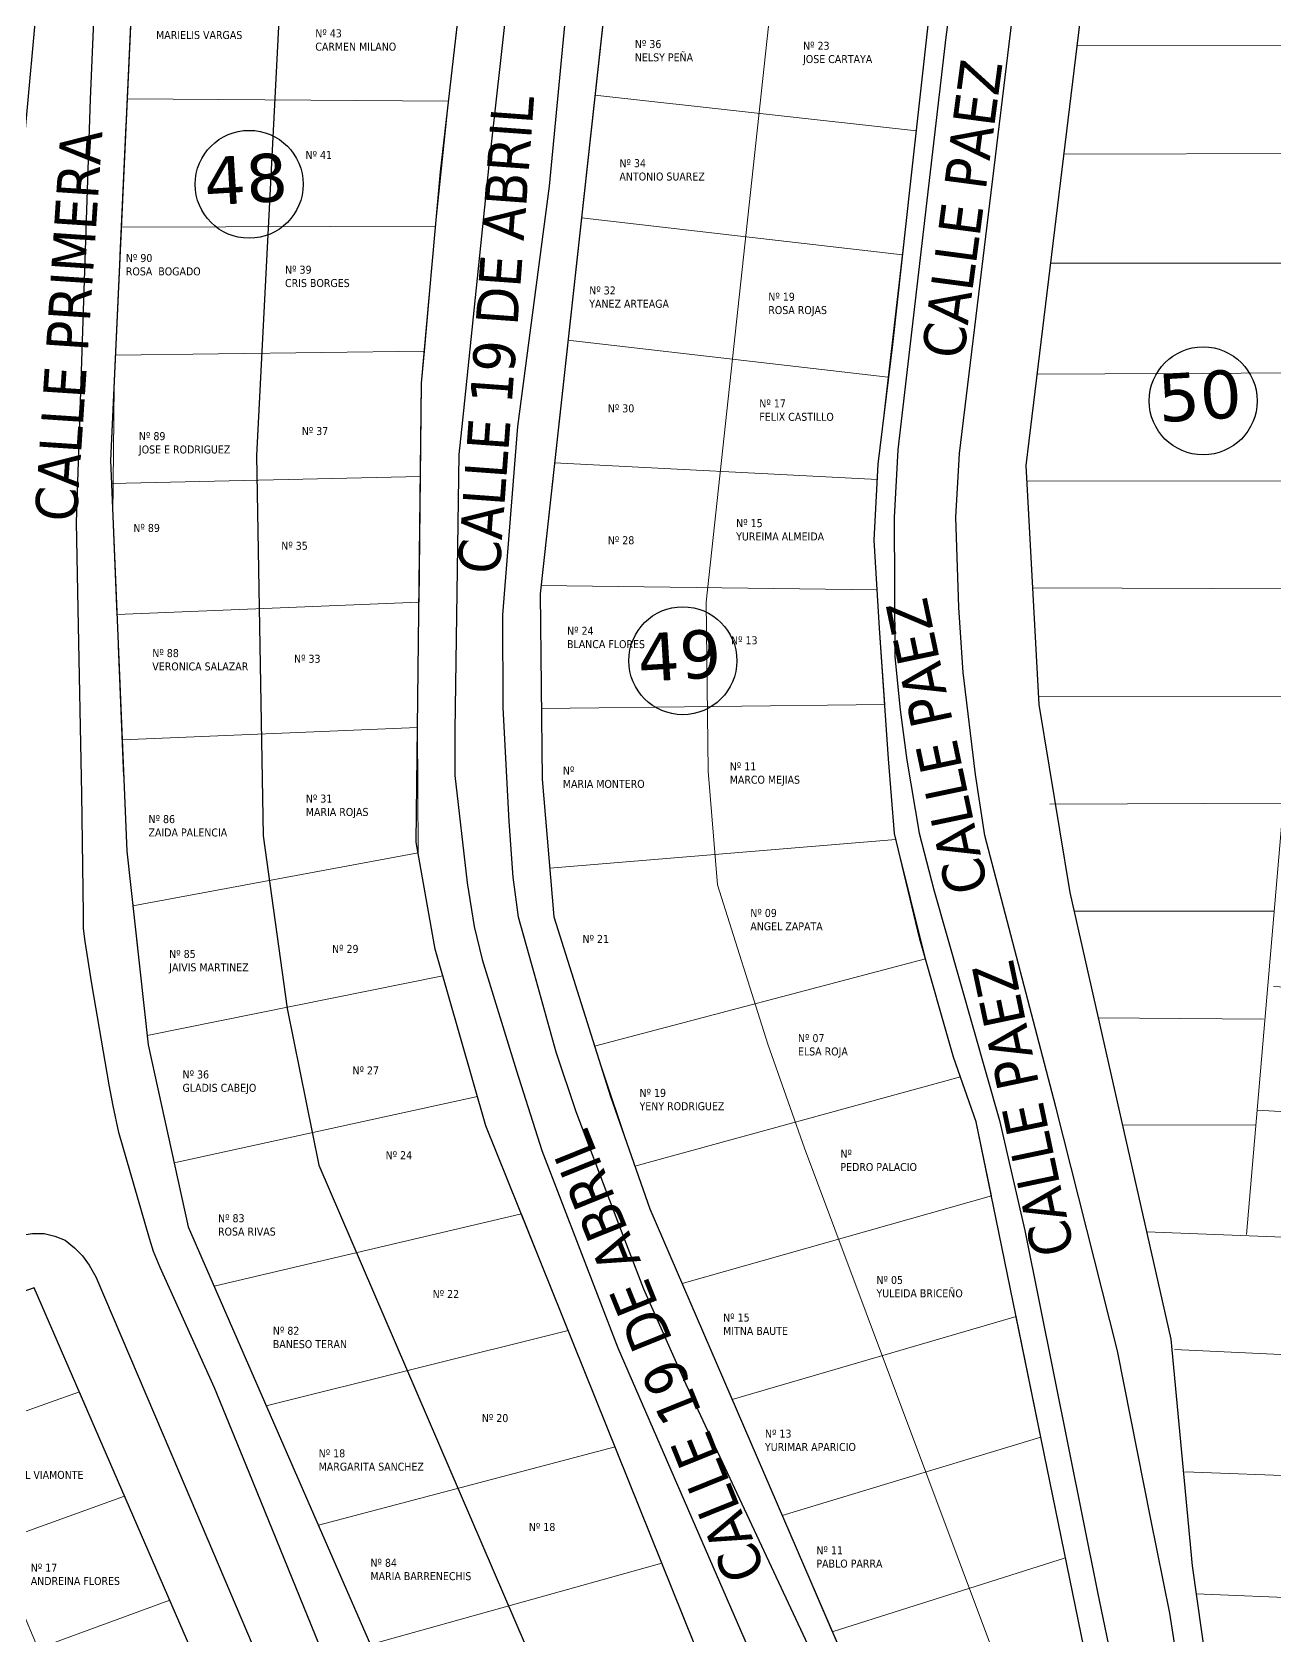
# Model space of a CAD drawing. Header units: metres. Extents: x 2 to 659295185, y -28 to 1124222152.
# Drawn here: x 658238 to 658341.6, y 1123109.3 to 1123243 of the extents above; entities that cross this region are included whole.
import ezdxf

# ---------------------------------------------------------------- set-up
doc = ezdxf.new("R2010")
doc.units = ezdxf.units.M
doc.header["$MEASUREMENT"] = 0
for name, color, linetype in [('CALLES', 1, 'CONTINUOUS'), ('CERCA', 7, 'CONTINUOUS'), ('Cota', 3, 'CONTINUOUS'), ('MANZANA', 30, 'CONTINUOUS'), ('Numero de manzana', 6, 'CONTINUOUS'), ('Parcelas', 140, 'CONTINUOUS')]:
    doc.layers.add(name, color=color, linetype=linetype)
doc.styles.add('ROMAN', font='verdana.ttf')
doc.styles.get("Standard").update_dxf_attribs({"font": 'tahoma.ttf'})

msp = doc.modelspace()

# ---------------------------------------------------------------- linework, layer by layer
at = {"layer": 'CERCA', "lineweight": 0}
for p, q in [((658360.449, 1123390.7607), (658339.2419, 1123142.7697)), ((658325.107, 1123241.9301), (658347.4076, 1123241.9724)), ((658324.0043, 1123232.858), (658346.6767, 1123232.9205)), ((658322.9017, 1123223.7858), (658346.0214, 1123223.7635)), ((658321.7762, 1123214.5265), (658345.467, 1123214.6197)), ((658320.9201, 1123205.6168), (658344.5345, 1123205.581)), ((658321.4059, 1123196.7029), (658343.8288, 1123196.621)), ((658321.898, 1123187.6716), (658343.0223, 1123187.6349)), ((658322.8535, 1123178.6671), (658342.241, 1123178.7538)), ((658324.8684, 1123169.7485), (658341.5857, 1123169.7413)), ((658341.4952, 1123163.4416), (658351.0744, 1123162.9162)), ((658326.8832, 1123160.8298), (658340.6532, 1123160.742)), ((658340.128, 1123153.1318), (658349.7073, 1123152.6064)), ((658328.8981, 1123151.9111), (658340.0206, 1123151.8764)), ((658348.3401, 1123142.2967), (658330.8997, 1123142.993)), ((658347.5336, 1123132.5223), (658333.2538, 1123133.1803)), ((658346.4247, 1123122.5113), (658334.0975, 1123122.9712)), ((658345.3914, 1123112.369), (658335.0427, 1123112.8091))]:
    msp.add_line(p, q, dxfattribs=at)
at = {"layer": 'MANZANA', "lineweight": -2}
for p, q in [((658315.3207, 1123207.8943), (658325.158, 1123288.8978)), ((658315.3207, 1123207.8943), (658325.158, 1123288.8978)), ((658320.0126, 1123286.2183), (658314.1828, 1123242.6172)), ((658320.0126, 1123286.2183), (658314.1828, 1123242.6172)), ((658279.2616, 1123260.6036), (658276.0952, 1123231.9394)), ((658279.2616, 1123260.6036), (658276.0952, 1123231.9394)), ((658281.1499, 1123230.1897), (658283.871, 1123258.9639)), ((658281.1499, 1123230.1897), (658283.871, 1123258.9639)), ((658239.5991, 1123258.7639), (658237.4057, 1123234.6488)), ((658239.5991, 1123258.7639), (658237.4057, 1123234.6488)), ((658242.8727, 1123237.4383), (658243.2685, 1123246.6164)), ((658242.8727, 1123237.4383), (658243.2685, 1123246.6164)), ((658314.1828, 1123242.6172), (658310.1753, 1123208.2042)), ((658314.1828, 1123242.6172), (658310.1753, 1123208.2042)), ((658241.71, 1123202.1455), (658242.8727, 1123237.4383)), ((658241.71, 1123202.1455), (658242.8727, 1123237.4383)), ((658276.0952, 1123231.9394), (658273.8936, 1123210.6937)), ((658276.0952, 1123231.9394), (658273.8936, 1123210.6937)), ((658278.4948, 1123210.1638), (658281.1499, 1123230.1897)), ((658278.4948, 1123210.1638), (658281.1499, 1123230.1897)), ((658273.8936, 1123210.6937), (658273.572, 1123207.8243)), ((658273.8936, 1123210.6937), (658273.572, 1123207.8243)), ((658277.2496, 1123194.457), (658278.4948, 1123210.1638)), ((658277.2496, 1123194.457), (658278.4948, 1123210.1638)), ((658310.1753, 1123208.2042), (658309.8702, 1123202.5654)), ((658310.1753, 1123208.2042), (658309.8702, 1123202.5654)), ((658273.572, 1123207.8243), (658273.2422, 1123184.809)), ((658273.572, 1123207.8243), (658273.2422, 1123184.809)), ((658315.0156, 1123202.5854), (658315.3207, 1123207.8943)), ((658315.0156, 1123202.5854), (658315.3207, 1123207.8943)), ((658241.8585, 1123194.9569), (658241.71, 1123202.1455)), ((658241.8585, 1123194.9569), (658241.71, 1123202.1455)), ((658309.8702, 1123202.5654), (658309.9197, 1123190.9477)), ((658309.8702, 1123202.5654), (658309.9197, 1123190.9477)), ((658315.2712, 1123195.0669), (658315.0156, 1123202.5854)), ((658315.2712, 1123195.0669), (658315.0156, 1123202.5854)), ((658242.1471, 1123179.4801), (658241.8585, 1123194.9569)), ((658242.1471, 1123179.4801), (658241.8585, 1123194.9569)), ((658315.6258, 1123189.648), (658315.2712, 1123195.0669)), ((658315.6258, 1123189.648), (658315.2712, 1123195.0669)), ((658277.2826, 1123186.7086), (658277.2496, 1123194.457)), ((658277.2826, 1123186.7086), (658277.2496, 1123194.457)), ((658309.9197, 1123190.9477), (658310.3814, 1123186.5286)), ((658309.9197, 1123190.9477), (658310.3814, 1123186.5286)), ((658316.6483, 1123181.1397), (658315.6258, 1123189.648)), ((658316.6483, 1123181.1397), (658315.6258, 1123189.648)), ((658277.7691, 1123177.2005), (658277.2826, 1123186.7086)), ((658277.7691, 1123177.2005), (658277.2826, 1123186.7086)), ((658310.3814, 1123186.5286), (658310.9422, 1123182.3295)), ((658310.3814, 1123186.5286), (658310.9422, 1123182.3295)), ((658273.2422, 1123184.809), (658273.2586, 1123181.0497)), ((658273.2422, 1123184.809), (658273.2586, 1123181.0497)), ((658310.9422, 1123182.3295), (658311.9564, 1123176.2507)), ((658310.9422, 1123182.3295), (658311.9564, 1123176.2507)), ((658273.2586, 1123181.0497), (658274.2811, 1123172.1016)), ((658273.2586, 1123181.0497), (658274.2811, 1123172.1016)), ((658317.4399, 1123176.0508), (658316.6483, 1123181.1397)), ((658317.4399, 1123176.0508), (658316.6483, 1123181.1397)), ((658242.2955, 1123169.5221), (658242.1471, 1123179.4801)), ((658242.2955, 1123169.5221), (658242.1471, 1123179.4801)), ((658278.1154, 1123172.5615), (658277.7691, 1123177.2005)), ((658278.1154, 1123172.5615), (658277.7691, 1123177.2005)), ((658311.9564, 1123176.2507), (658313.185, 1123171.5017)), ((658311.9564, 1123176.2507), (658313.185, 1123171.5017)), ((658323.3439, 1123153.4054), (658317.4399, 1123176.0508)), ((658323.3439, 1123153.4054), (658317.4399, 1123176.0508)), ((658274.2811, 1123172.1016), (658274.8501, 1123168.4523)), ((658274.2811, 1123172.1016), (658274.8501, 1123168.4523)), ((658278.569, 1123169.2421), (658278.1154, 1123172.5615)), ((658278.569, 1123169.2421), (658278.1154, 1123172.5615)), ((658313.185, 1123171.5017), (658318.6438, 1123152.2756)), ((658313.185, 1123171.5017), (658318.6438, 1123152.2756)), ((658242.3037, 1123168.3023), (658242.2955, 1123169.5221)), ((658242.3037, 1123168.3023), (658242.2955, 1123169.5221)), ((658242.4192, 1123167.2026), (658242.3037, 1123168.3023)), ((658242.4192, 1123167.2026), (658242.3037, 1123168.3023)), ((658274.8501, 1123168.4523), (658275.518, 1123165.6929)), ((658274.8501, 1123168.4523), (658275.518, 1123165.6929)), ((658279.9048, 1123164.4931), (658278.569, 1123169.2421)), ((658279.9048, 1123164.4931), (658278.569, 1123169.2421)), ((658242.9799, 1123163.6633), (658242.4192, 1123167.2026)), ((658242.9799, 1123163.6633), (658242.4192, 1123167.2026)), ((658275.518, 1123165.6929), (658278.4041, 1123156.4148)), ((658275.518, 1123165.6929), (658278.4041, 1123156.4148)), ((658281.6859, 1123157.9744), (658279.9048, 1123164.4931)), ((658281.6859, 1123157.9744), (658279.9048, 1123164.4931)), ((658244.4394, 1123155.265), (658242.9799, 1123163.6633)), ((658244.4394, 1123155.265), (658242.9799, 1123163.6633)), ((658283.3516, 1123153.0055), (658281.6859, 1123157.9744)), ((658283.3516, 1123153.0055), (658281.6859, 1123157.9744)), ((658278.4041, 1123156.4148), (658280.515, 1123149.7861)), ((658278.4041, 1123156.4148), (658280.515, 1123149.7861)), ((658244.7775, 1123153.4954), (658244.4394, 1123155.265)), ((658244.7775, 1123153.4954), (658244.4394, 1123155.265)), ((658245.231, 1123151.2858), (658244.7775, 1123153.4954)), ((658245.231, 1123151.2858), (658244.7775, 1123153.4954)), ((658328.4811, 1123133.0795), (658323.3439, 1123153.4054)), ((658328.4811, 1123133.0795), (658323.3439, 1123153.4054)), ((658287.0127, 1123143.3974), (658283.3516, 1123153.0055)), ((658287.0127, 1123143.3974), (658283.3516, 1123153.0055)), ((658318.6438, 1123152.2756), (658320.763, 1123143.1075)), ((658318.6438, 1123152.2756), (658320.763, 1123143.1075)), ((658247.7872, 1123142.4476), (658245.231, 1123151.2858)), ((658247.7872, 1123142.4476), (658245.231, 1123151.2858)), ((658280.515, 1123149.7861), (658286.8396, 1123133.3295)), ((658280.515, 1123149.7861), (658286.8396, 1123133.3295)), ((658236.3915, 1123142.6176), (658238.0324, 1123142.8475)), ((658236.3915, 1123142.6176), (658238.0324, 1123142.8475)), ((658238.0324, 1123142.8475), (658239.0219, 1123142.8575)), ((658238.0324, 1123142.8475), (658239.0219, 1123142.8575)), ((658239.0219, 1123142.8575), (658239.896, 1123142.6376)), ((658239.0219, 1123142.8575), (658239.896, 1123142.6376)), ((658239.896, 1123142.6376), (658240.7783, 1123142.3076)), ((658239.896, 1123142.6376), (658240.7783, 1123142.3076)), ((658289.0082, 1123138.2085), (658287.0127, 1123143.3974)), ((658289.0082, 1123138.2085), (658287.0127, 1123143.3974)), ((658320.763, 1123143.1075), (658326.8154, 1123112.9436)), ((658320.763, 1123143.1075), (658326.8154, 1123112.9436)), ((658240.7783, 1123142.3076), (658241.5451, 1123141.6478)), ((658240.7783, 1123142.3076), (658241.5451, 1123141.6478)), ((658241.5451, 1123141.6478), (658242.2048, 1123140.9879)), ((658241.5451, 1123141.6478), (658242.2048, 1123140.9879)), ((658248.1171, 1123141.3478), (658247.7872, 1123142.4476)), ((658248.1171, 1123141.3478), (658247.7872, 1123142.4476)), ((658248.6778, 1123140.0181), (658248.1171, 1123141.3478)), ((658248.6778, 1123140.0181), (658248.1171, 1123141.3478)), ((658242.2048, 1123140.9879), (658242.7573, 1123140.2181)), ((658242.2048, 1123140.9879), (658242.7573, 1123140.2181)), ((658242.7573, 1123140.2181), (658243.3097, 1123139.2283)), ((658242.7573, 1123140.2181), (658243.3097, 1123139.2283)), ((658253.213, 1123129.9801), (658248.6778, 1123140.0181)), ((658253.213, 1123129.9801), (658248.6778, 1123140.0181)), ((658243.3097, 1123139.2283), (658250.2857, 1123122.8816)), ((658243.3097, 1123139.2283), (658250.2857, 1123122.8816)), ((658292.5457, 1123130.2601), (658289.0082, 1123138.2085)), ((658292.5457, 1123130.2601), (658289.0082, 1123138.2085)), ((658286.8396, 1123133.3295), (658299.6783, 1123103.7555)), ((658286.8396, 1123133.3295), (658299.6783, 1123103.7555)), ((658331.2764, 1123119.0424), (658328.4811, 1123133.0795)), ((658331.2764, 1123119.0424), (658328.4811, 1123133.0795)), ((658256.0908, 1123122.9116), (658253.213, 1123129.9801)), ((658256.0908, 1123122.9116), (658253.213, 1123129.9801)), ((658304.7165, 1123104.2154), (658292.5457, 1123130.2601)), ((658304.7165, 1123104.2154), (658292.5457, 1123130.2601)), ((658250.2857, 1123122.8816), (658262.0196, 1123095.2872)), ((658250.2857, 1123122.8816), (658262.0196, 1123095.2872)), ((658261.632, 1123109.3343), (658256.0908, 1123122.9116)), ((658261.632, 1123109.3343), (658256.0908, 1123122.9116)), ((658332.8514, 1123111.194), (658331.2764, 1123119.0424)), ((658332.8514, 1123111.194), (658331.2764, 1123119.0424)), ((658326.8154, 1123112.9436), (658334.649, 1123075.2613)), ((658326.8154, 1123112.9436), (658334.649, 1123075.2613)), ((658337.469, 1123082.1299), (658332.8514, 1123111.194)), ((658337.469, 1123082.1299), (658332.8514, 1123111.194)), ((658271.6012, 1123084.5994), (658261.632, 1123109.3343)), ((658271.6012, 1123084.5994), (658261.632, 1123109.3343))]:
    msp.add_line(p, q, dxfattribs=at)
at = {"layer": 'Numero de manzana', "lineweight": -2}
for centre in [(658256.1055, 1123230.3502), (658256.1055, 1123230.3502), (658335.6353, 1123212.2918), (658335.6353, 1123212.2918), (658292.2554, 1123190.6217), (658292.2554, 1123190.6217)]:
    msp.add_circle(centre, 4.5001, dxfattribs=at)
at = {"layer": 'Parcelas', "lineweight": -3}
for p, q in [((658272.0454, 1123231.4016), (658274.0543, 1123248.8047)), ((658272.0454, 1123231.4016), (658274.0543, 1123248.8047)), ((658246.3506, 1123246.6934), (658244.5559, 1123207.3191)), ((658246.3506, 1123246.6934), (658244.5559, 1123207.3191)), ((658258.6314, 1123245.134), (658256.7249, 1123207.747)), ((658270.4812, 1123213.7783), (658272.0454, 1123231.4016)), ((658270.4812, 1123213.7783), (658272.0454, 1123231.4016)), ((658270.0366, 1123175.49), (658270.4812, 1123213.7783)), ((658270.0366, 1123175.49), (658270.4812, 1123213.7783)), ((658244.5559, 1123207.3191), (658245.8978, 1123174.7495)), ((658244.5559, 1123207.3191), (658245.8978, 1123174.7495)), ((658256.7249, 1123207.747), (658257.2646, 1123176.0052)), ((658257.2646, 1123176.0052), (658259.2693, 1123161.6077)), ((658245.8978, 1123174.7495), (658247.6843, 1123158.5768)), ((658245.8978, 1123174.7495), (658247.6843, 1123158.5768)), ((658271.6009, 1123166.5663), (658270.0366, 1123175.49)), ((658271.6009, 1123166.5663), (658270.0366, 1123175.49)), ((658275.8408, 1123151.8404), (658271.6009, 1123166.5663)), ((658275.8408, 1123151.8404), (658271.6009, 1123166.5663)), ((658259.2693, 1123161.6077), (658261.9257, 1123148.5494)), ((658247.6843, 1123158.5768), (658251.0269, 1123143.4065)), ((658247.6843, 1123158.5768), (658251.0269, 1123143.4065)), ((658317.4003, 1123048.4472), (658275.8408, 1123151.8404)), ((658317.8315, 1123047.3745), (658275.8408, 1123151.8404)), ((658261.9257, 1123148.5494), (658290.3878, 1123082.3434)), ((658251.0269, 1123143.4065), (658296.637, 1123038.8552)), ((658251.0269, 1123143.4065), (658296.637, 1123038.8552))]:
    msp.add_line(p, q, dxfattribs=at)
at = {"layer": 'Parcelas', "lineweight": 0}
for p, q in [((658272.723, 1123237.2713), (658273.9232, 1123247.6689)), ((658245.9303, 1123237.473), (658246.3506, 1123246.6934)), ((658284.9245, 1123237.7815), (658311.7399, 1123234.8091)), ((658272.723, 1123237.2713), (658245.9303, 1123237.473)), ((658271.6425, 1123226.8616), (658272.723, 1123237.2713)), ((658245.3358, 1123224.43), (658245.8306, 1123235.2853)), ((658245.4432, 1123226.786), (658271.6425, 1123226.8616)), ((658270.7171, 1123216.436), (658271.6425, 1123226.8616)), ((658283.801, 1123227.5611), (658310.5661, 1123224.4721)), ((658244.9561, 1123216.099), (658245.4432, 1123226.786)), ((658270.7171, 1123216.436), (658244.9561, 1123216.099)), ((658270.4812, 1123213.7783), (658270.7171, 1123216.436)), ((658282.6775, 1123217.3408), (658309.3872, 1123214.2581)), ((658244.7454, 1123202.7185), (658244.841, 1123213.5747)), ((658270.3906, 1123205.9802), (658270.4812, 1123213.7783)), ((658281.554, 1123207.1204), (658308.4832, 1123205.7194)), ((658244.6344, 1123205.4117), (658270.3906, 1123205.9802)), ((658270.2691, 1123195.5144), (658270.3906, 1123205.9803)), ((658245.085, 1123194.4768), (658244.6344, 1123205.4117)), ((658280.4305, 1123196.9), (658308.4569, 1123196.5373)), ((658270.2691, 1123195.5144), (658245.085, 1123194.4768)), ((658245.6401, 1123181.0038), (658245.1928, 1123191.8612)), ((658309.105, 1123186.9742), (658280.4697, 1123186.623)), ((658270.1476, 1123185.0485), (658245.5153, 1123184.0336)), ((658270.1933, 1123174.5962), (658270.1476, 1123185.0485)), ((658310.0116, 1123175.7252), (658281.1651, 1123173.3086)), ((658312.493, 1123165.76), (658310.0116, 1123175.7252)), ((658246.4036, 1123170.1704), (658270.1933, 1123174.5962)), ((658247.5968, 1123159.3696), (658246.4036, 1123170.1704)), ((658284.8916, 1123158.4753), (658312.493, 1123165.76)), ((658272.2412, 1123164.3424), (658247.5968, 1123159.3696)), ((658275.1371, 1123154.2844), (658272.2412, 1123164.3424)), ((658288.2539, 1123148.4787), (658284.8916, 1123158.4753)), ((658315.3997, 1123155.9123), (658288.2539, 1123148.4787)), ((658316.7208, 1123152.1645), (658315.3997, 1123155.9123)), ((658249.8509, 1123148.7437), (658275.1371, 1123154.2844)), ((658317.9819, 1123145.9953), (658316.7208, 1123152.1645)), ((658251.0269, 1123143.4065), (658249.8509, 1123148.7437)), ((658292.1898, 1123138.6981), (658317.9819, 1123145.9953)), ((658278.7958, 1123144.4888), (658253.1867, 1123138.4558)), ((658282.6994, 1123134.7773), (658278.7958, 1123144.4888)), ((658253.1867, 1123138.4558), (658251.0269, 1123143.4065)), ((658296.3649, 1123129.0111), (658292.1898, 1123138.6981)), ((658238.1918, 1123138.3295), (658283.3903, 1123034.101)), ((658320.0388, 1123135.9328), (658296.3649, 1123129.0111)), ((658322.0956, 1123125.8703), (658320.0388, 1123135.9328)), ((658268.0367, 1123037.9928), (658227.4274, 1123134.5816)), ((658257.5317, 1123128.4957), (658282.6994, 1123134.7773)), ((658241.9584, 1123129.6438), (658220.2798, 1123121.9578)), ((658245.7249, 1123120.9581), (658241.9584, 1123129.6438)), ((658261.8767, 1123118.5357), (658257.5317, 1123128.4957)), ((658300.5401, 1123119.3242), (658322.0956, 1123125.8703)), ((658286.603, 1123125.0659), (658261.8767, 1123118.5357)), ((658290.5065, 1123115.3545), (658286.603, 1123125.0659)), ((658223.8968, 1123113.0819), (658245.7249, 1123120.9581)), ((658304.7152, 1123109.6372), (658300.5401, 1123119.3242)), ((658266.2218, 1123108.5756), (658290.5065, 1123115.3545)), ((658324.1525, 1123115.8078), (658304.7152, 1123109.6372)), ((658326.2094, 1123105.7453), (658324.1525, 1123115.8078)), ((658249.4915, 1123112.2724), (658227.5138, 1123104.206)), ((658253.258, 1123103.5867), (658249.4915, 1123112.2724))]:
    msp.add_line(p, q, dxfattribs=at)
at = {"layer": 'Parcelas', "lineweight": -3}
for points in [[(658372.5195, 1123390.4899), (658343.2433, 1123391.1468), (658320.8499, 1123206.9052), (658321.9367, 1123186.9617), (658324.5218, 1123171.2826), (658332.9358, 1123134.0386), (658334.7141, 1123115.128), (658339.3904, 1123082.1256), (658340.9052, 1123081.8863), (658342.099, 1123081.8408), (658342.4283, 1123083.485), (658342.8152, 1123085.3495), (658345.3304, 1123111.0342), (658347.8783, 1123137.0534), (658377.665, 1123390.357), (658372.5195, 1123390.4899)], [(658372.5195, 1123390.4899), (658343.2433, 1123391.1468), (658320.8499, 1123206.9052), (658321.9367, 1123186.9617), (658324.5218, 1123171.2826), (658332.9358, 1123134.0386), (658334.7141, 1123115.128), (658339.3904, 1123082.1256), (658340.9052, 1123081.8863), (658342.099, 1123081.8408), (658342.4283, 1123083.485), (658342.8152, 1123085.3495), (658345.3304, 1123111.0342), (658347.8783, 1123137.0534), (658377.665, 1123390.357), (658372.5195, 1123390.4899)], [(658301.5274, 1123388.8191), (658280.3524, 1123196.1891), (658280.5418, 1123180.7493), (658281.505, 1123169.251), (658286.2142, 1123154.2669), (658289.5074, 1123144.9217), (658314.0578, 1123087.9924), (658329.7661, 1123051.5155)], [(658301.5274, 1123388.8191), (658280.3524, 1123196.1891), (658280.5418, 1123180.7493), (658281.505, 1123169.251), (658286.2142, 1123154.2669), (658289.5074, 1123144.9217), (658314.0578, 1123087.9924), (658329.7661, 1123051.5155)], [(658329.7661, 1123051.5155), (658338.4765, 1123055.5976), (658334.1789, 1123067.4831), (658333.1992, 1123071.5501), (658326.3989, 1123104.8183), (658318.3779, 1123144.058), (658316.7208, 1123152.1645), (658314.8152, 1123157.5705), (658312.0243, 1123167.4131), (658309.892, 1123176.2191), (658309.4145, 1123182.4467), (658308.6406, 1123193.3222), (658308.2207, 1123200.6738), (658308.55, 1123207.0039), (658309.7602, 1123216.987), (658311.2751, 1123230.6156), (658313.4403, 1123250.1489)], [(658329.7661, 1123051.5155), (658338.4765, 1123055.5976), (658334.1789, 1123067.4831), (658333.1992, 1123071.5501), (658326.3989, 1123104.8183), (658318.3779, 1123144.058), (658316.7208, 1123152.1645), (658314.8152, 1123157.5705), (658312.0243, 1123167.4131), (658309.892, 1123176.2191), (658309.4145, 1123182.4467), (658308.6406, 1123193.3222), (658308.2207, 1123200.6738), (658308.55, 1123207.0039), (658309.7602, 1123216.987), (658311.2751, 1123230.6156), (658313.4403, 1123250.1489)], [(658238.1918, 1123138.3295), (658216.6629, 1123130.8337), (658260.0666, 1123024.3229), (658283.3903, 1123034.101), (658238.1918, 1123138.3295)], [(658238.1918, 1123138.3295), (658216.6629, 1123130.8337), (658260.0666, 1123024.3229), (658283.3903, 1123034.101), (658238.1918, 1123138.3295)]]:
    msp.add_lwpolyline(points, dxfattribs=at)
at = {"layer": 'Parcelas', "lineweight": 0}
for points in [[(658329.7661, 1123051.5155), (658289.5074, 1123144.9217), (658286.2142, 1123154.2669), (658281.505, 1123169.251), (658280.5418, 1123180.7493), (658280.3524, 1123196.1891), (658301.5274, 1123388.8191)], [(658330.5399, 1123074.7742), (658302.3957, 1123149.9633), (658299.3381, 1123158.6401), (658295.16, 1123171.9344), (658294.366, 1123181.4123), (658294.193, 1123195.5158), (658315.1692, 1123389.4865)], [(658280.4697, 1123186.623), (658280.3524, 1123196.1891), (658300.6532, 1123380.867)], [(658309.0923, 1123186.9741), (658308.6406, 1123193.3222), (658308.2207, 1123200.6738), (658308.55, 1123207.0039), (658311.2751, 1123230.6156), (658313.4403, 1123250.1489), (658327.7709, 1123377.8232)], [(658261.4131, 1123375.662), (658246.3506, 1123246.6934), (658244.5559, 1123207.3191), (658245.8978, 1123174.7495), (658247.6843, 1123158.5768), (658251.0269, 1123143.4065), (658296.637, 1123038.8552)], [(658245.5153, 1123184.0336), (658244.5559, 1123207.3191), (658246.3506, 1123246.6934), (658261.4131, 1123375.662)], [(658270.1476, 1123185.0485), (658270.4812, 1123213.7783), (658271.6425, 1123226.8616), (658272.723, 1123237.2713), (658273.9232, 1123247.6689), (658276.0603, 1123268.4926), (658279.4056, 1123301.3253), (658287.9444, 1123372.4781)]]:
    msp.add_lwpolyline(points, dxfattribs=at)

# ---------------------------------------------------------------- texts
at = {"layer": 'CALLES', "color": 0}
for s, rotation, p in [('CALLE PAEZ', 82.448141, (658315.636, 1123215.6874)), ('CALLE PAEZ', 82.448141, (658315.636, 1123215.6874)), ('CALLE 19 DE ABRIL', 85.836385, (658276.9638, 1123197.7711)), ('CALLE 19 DE ABRIL', 85.836385, (658276.9638, 1123197.7711)), ('CALLE PRIMERA', 86.200146, (658241.71, 1123202.1455)), ('CALLE PRIMERA', 86.200146, (658241.71, 1123202.1455)), ('CALLE PAEZ', 101.872714, (658317.7072, 1123171.5905)), ('CALLE PAEZ', 101.872714, (658317.7072, 1123171.5905)), ('CALLE PAEZ', 101.872714, (658324.895, 1123141.3736)), ('CALLE PAEZ', 101.872714, (658324.895, 1123141.3736)), ('CALLE 19 DE ABRIL', 111.955417, (658299.2148, 1123114.6661)), ('CALLE 19 DE ABRIL', 111.955417, (658299.2148, 1123114.6661))]:
    msp.add_text(s, height=3.5001, rotation=rotation, dxfattribs=at).set_placement(p)
at = {"layer": 'Cota', "lineweight": 0, "attachment_point": 1}
for s, insert, char_height in [('Nº 33\\PMARIELIS VARGAS', (658248.3451, 1123244.2484), 0.667156), ('Nº 43\\PCARMEN MILANO ', (658261.6157, 1123243.2755), 0.667156), ('Nº 36\\PNELSY PEÑA', (658288.2565, 1123242.3819), 0.66716), ('Nº 23\\PJOSE CARTAYA', (658302.2781, 1123242.2408), 0.667156), ('Nº 41 ', (658260.8017, 1123233.1285), 0.66716), ('Nº 34\\PANTONIO SUAREZ', (658286.9714, 1123232.4452), 0.667156), ('Nº 90\\PROSA  BOGADO', (658245.8245, 1123224.5353), 0.667156), ('Nº 39\\PCRIS BORGES', (658259.0951, 1123223.5625), 0.667156), ('Nº 32\\PYANEZ ARTEAGA  ', (658284.4558, 1123221.8363), 0.667156), ('Nº 19\\PROSA ROJAS ', (658299.3827, 1123221.3091), 0.667156), ('Nº 17\\PFELIX CASTILLO', (658298.6319, 1123212.4062), 0.667156), ('Nº 30', (658286, 1123212), 0.66716), ('Nº 89\\PJOSE E RODRIGUEZ ', (658246.9121, 1123209.6826), 0.667156), ('Nº 37', (658260.4869, 1123210.1082), 0.66716), ('Nº 89', (658246.4492, 1123202.0277), 0.66716), ('Nº 15\\PYUREIMA ALMEIDA  ', (658296.7023, 1123202.4273), 0.667156), ('Nº 35', (658258.7803, 1123200.5422), 0.66716), ('Nº 28', (658286, 1123201), 0.66716), ('Nº 24\\PBLANCA FLORES ', (658282.6037, 1123193.4497), 0.667156), ('Nº 13', (658296.2737, 1123192.6561), 0.66716), ('Nº 88\\PVERONICA SALAZAR', (658248.0288, 1123191.5918), 0.667156), ('Nº 33', (658259.8446, 1123191.1195), 0.66716), ('Nº\\PMARIA MONTERO  ', (658282.2569, 1123181.7937), 0.667156), ('Nº 11\\PMARCO MEJIAS ', (658296.1665, 1123182.1439), 0.667156), ('Nº 31\\PMARIA ROJAS ', (658260.8287, 1123179.4552), 0.667156), ('Nº 86\\PZAIDA PALENCIA', (658247.7133, 1123177.7435), 0.667156), ('Nº 09\\PANGEL ZAPATA', (658297.8816, 1123169.9194), 0.667156), ('Nº 29', (658263.0103, 1123166.9243), 0.66716), ('Nº 21\\P  ', (658283.895, 1123167.751), 0.66716), ('Nº 85\\PJAIVIS MARTINEZ', (658249.4355, 1123166.4986), 0.667156), ('Nº 07\\PELSA ROJA ', (658301.8543, 1123159.4824), 0.66716), ('Nº 36\\PGLADIS CABEJO', (658250.5508, 1123156.4501), 0.667156), ('Nº 27', (658264.7172, 1123156.7827), 0.66716), ('Nº 19\\PYENY RODRIGUEZ ', (658288.6473, 1123154.9162), 0.667156), ('Nº 24', (658267.4783, 1123149.7157), 0.66716), ('Nº\\PPEDRO PALACIO  ', (658305.3918, 1123149.8457), 0.667156), ('Nº 83\\PROSA RIVAS', (658253.5079, 1123144.4601), 0.66716), ('Nº 05\\PYULEIDA BRICEÑO', (658308.3992, 1123139.3131), 0.667156), ('Nº 22', (658271.3986, 1123138.1406), 0.66716), ('Nº 15\\PMITNA BAUTE', (658295.6151, 1123136.1785), 0.667156), ('Nº 82\\PBANESO TERAN', (658258.0789, 1123135.0759), 0.667156), ('Nº 20', (658275.497, 1123127.7957), 0.66716), ('Nº 13\\PYURIMAR APARICIO ', (658299.1025, 1123126.4979), 0.667156), ('Nº 19\\PABIGAIL VIAMONTE', (658234.7379, 1123124.1716), 0.667156), ('Nº 18\\PMARGARITA SANCHEZ', (658261.8983, 1123124.8549), 0.667156), ('Nº 18', (658279.4172, 1123118.7144), 0.66716), ('Nº 11\\PPABLO PARRA ', (658303.3903, 1123116.7722), 0.667156), ('Nº 17\\PANDREINA FLORES', (658237.8953, 1123115.3232), 0.667156), ('Nº 84\\PMARIA BARRENECHIS', (658266.2148, 1123115.7241), 0.667156)]:
    msp.add_mtext_dynamic_manual_height_columns(s, width=17.52809, gutter_width=9.6186, heights=[0], dxfattribs=dict(at, insert=insert, char_height=char_height))
at = {"layer": 'Numero de manzana', "lineweight": -2, "style": 'ROMAN'}
for s, p in [('48', (658252.4578, 1123228.5736)), ('48', (658252.4578, 1123228.5736)), ('50', (658331.9877, 1123210.5152)), ('50', (658331.9877, 1123210.5152))]:
    msp.add_text(s, height=4, rotation=3.491535, dxfattribs=at).set_placement(p)
at = {"layer": 'Parcelas', "lineweight": -2, "style": 'ROMAN'}
msp.add_text('49', height=4, rotation=3.491535, dxfattribs=at).set_placement((658288.6077, 1123188.8451))
msp.add_text('49', height=4, rotation=3.491535, dxfattribs=at).set_placement((658288.6077, 1123188.8451))

doc.saveas('drawing.dxf')
